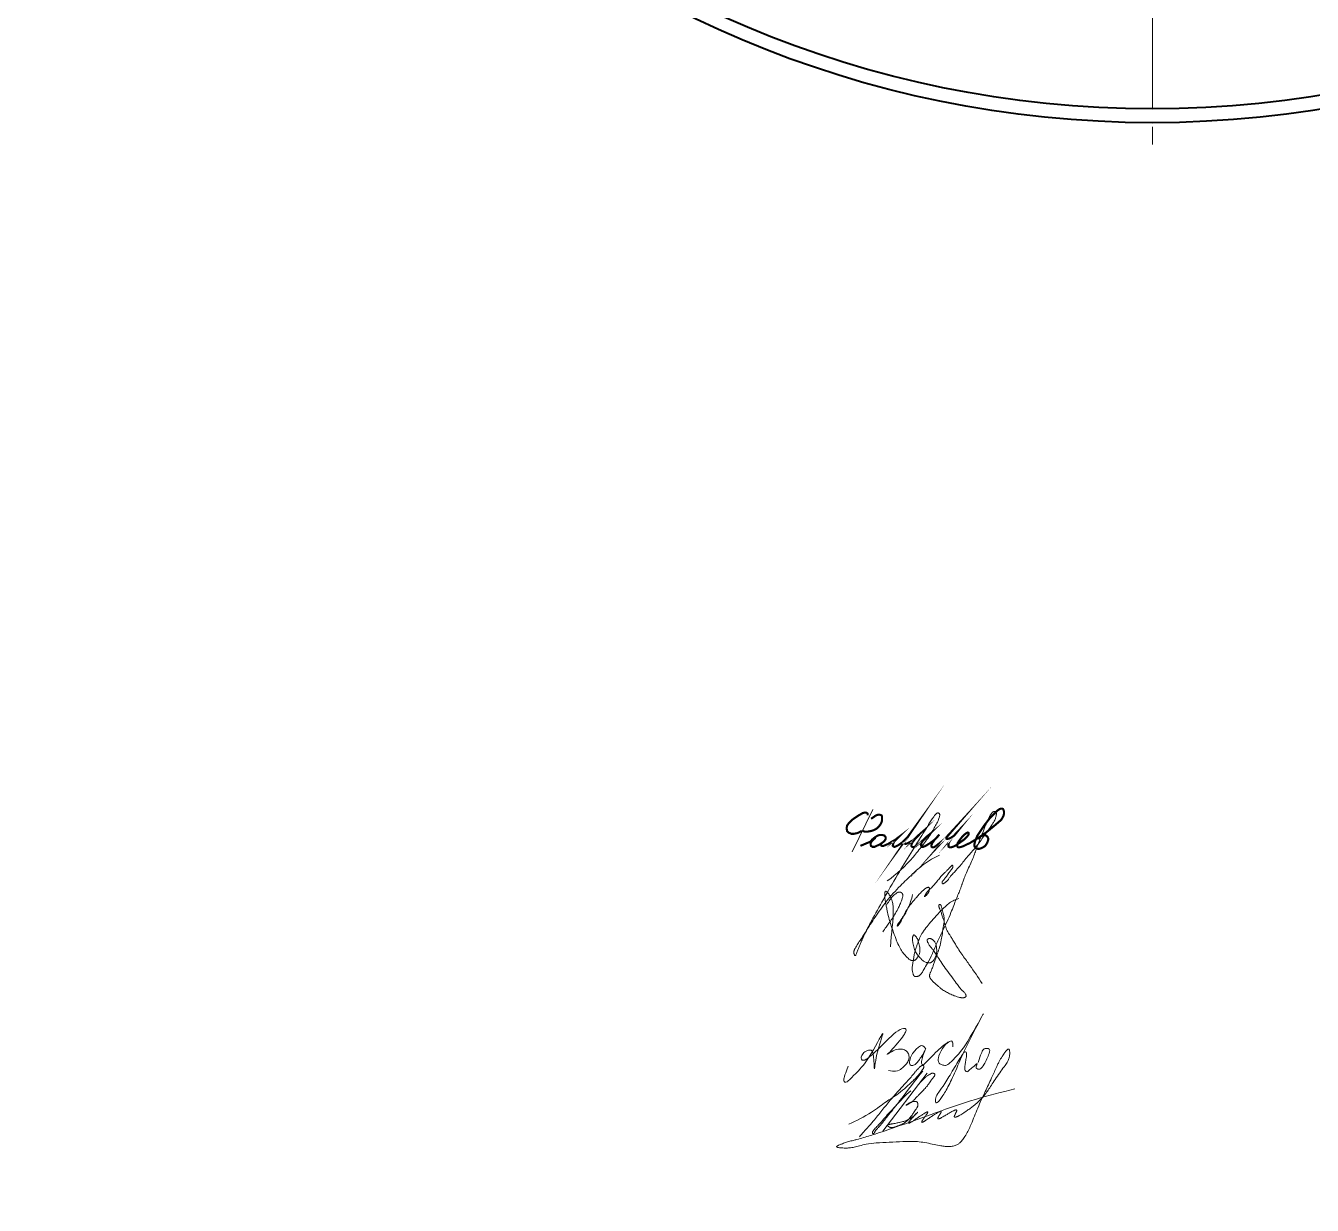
# Model space of a CAD drawing. Header units: millimetres. Extents: x 0 to 420, y 0 to 297.
# Drawn here: x 200.3 to 310.2, y 0 to 100.7 of the extents above; entities that cross this region are included whole.
import ezdxf

# ---------------------------------------------------------------- set-up
doc = ezdxf.new("R2010")
doc.units = ezdxf.units.MM
for name, pattern in [('K5LT32789', [0]), ('K5LT32790', [0]), ('K5LT32791', [0]), ('K5LT_AXLED', [23.339046, 18.839046, -1.5, 1.5, -1.5]), ('K5LT_BASIC', [0])]:
    doc.linetypes.add(name, pattern=pattern)
doc.layers.add('Системный слой', color=7, linetype='Continuous')

# ---------------------------------------------------------------- blocks, each defined once
blk = doc.blocks.new('U6')
at = {"layer": 'Системный слой', "color": 30, "linetype": 'K5LT_AXLED', "lineweight": 18, "true_color": 0xff8000}
blk.add_line((296.5, 182.44), (296.5, 90.44), dxfattribs=at)
blk = doc.blocks.new('U17')
at = {"layer": 'Системный слой', "color": 5, "linetype": 'K5LT32789', "lineweight": 18, "true_color": 0x0000ff}
for points in [[(277.15, 13.37), (276.96, 13.66), (276.67, 13.66), (276.39, 13.38), (276.08, 13.07), (275.82, 12.64), (275.72, 12.07), (275.89, 11.89), (276.2, 11.97), (276.38, 12.16), (276.6, 12.42), (276.91, 12.88), (277.24, 13.54), (276.91, 12.88), (276.79, 12.35), (276.79, 12.04), (276.87, 11.96), (277.01, 12.01), (277.65, 12.73), (278.35, 13.37), (278.7, 13.69), (279.08, 13.94), (279.26, 14.04), (279.4, 14.04), (279.47, 13.85), (279.47, 13.63), (279.47, 13.41), (279.47, 13.85), (279.4, 14.04), (279.26, 14.05), (278.7, 13.69), (278.19, 12.67), (278.19, 12.22), (278.4, 12.02), (278.69, 11.94), (278.99, 11.94), (279.23, 12.18), (279.53, 12.48), (280.51, 13.46), (282.85, 17.81), (280.51, 13.46), (279.67, 11.37), (279.03, 10.03), (278.46, 9.12), (278.08, 8.67), (277.96, 8.77), (277.96, 9.16), (278.23, 9.64), (278.73, 10.3), (279.51, 11.6), (280.31, 12.95), (280.48, 13.13), (280.61, 13.11), (280.65, 12.9), (280.58, 12.44), (280.53, 12.07), (280.45, 11.71), (280.53, 11.44), (280.68, 11.36), (280.89, 11.57), (281.28, 11.88), (281.63, 12.23), (281.4, 11.76), (281.51, 11.66), (281.67, 11.59), (281.84, 11.66), (282.07, 11.88), (282.66, 13.11), (282.59, 13.36), (282.36, 13.42), (282.07, 13.35), (281.88, 12.99), (281.75, 12.56), (281.63, 12.2)], [(270.51, 11.88), (270.34, 11.4), (270.17, 10.92), (270.11, 10.62), (270.24, 10.5), (270.41, 10.5), (270.58, 10.66), (271.06, 11.14), (272.23, 12.32), (273.92, 15.63), (272.91, 13.15), (272.73, 10.94), (272.73, 12.98), (272.52, 13.31), (272.03, 13.2), (271.7, 12.87), (271.58, 12.57), (271.7, 12.36), (272, 12.36), (272.73, 12.98), (273.72, 13.97), (274.41, 14.66), (275.18, 15.17), (275.52, 15.07), (275.43, 14.79), (275.24, 14.43), (274.59, 13.66), (274.04, 13.02), (273.67, 12.77), (274.4, 13.26), (274.98, 13.37), (275.36, 13.28), (275.61, 13.09), (275.73, 12.78), (275.73, 12.41), (275.5, 12.07), (275.27, 11.84), (274.91, 11.49), (274.52, 11.4), (273.97, 11.5)]]:
    blk.add_open_spline(points, degree=3, dxfattribs=at)
blk = doc.blocks.new('U18')
at = {"layer": 'Системный слой', "color": 5, "linetype": 'K5LT32790', "lineweight": 18, "true_color": 0x0000ff}
blk.add_open_spline([(274.15, 22.07), (274.18, 23.19), (274.46, 24.46), (274.33, 25.8), (274.26, 26.06), (274.19, 26.23), (274.11, 26.38), (274.03, 26.52), (273.95, 26.63), (273.88, 26.71), (273.83, 26.76), (273.8, 26.78), (273.78, 26.8), (273.77, 26.81), (273.75, 26.81), (273.74, 26.82), (273.74, 26.82), (273.73, 26.82), (273.72, 26.82), (273.72, 26.82), (273.71, 26.82), (273.71, 26.81), (273.7, 26.81), (273.7, 26.8), (273.69, 26.8), (273.68, 26.79), (273.68, 26.78), (273.67, 26.77), (273.67, 26.75), (273.66, 26.73), (273.66, 26.7), (273.65, 26.66), (273.65, 26.6), (273.64, 26.51), (273.65, 26.41), (273.65, 26.29), (273.66, 26.16), (273.68, 26.01), (273.72, 25.83), (273.77, 25.58), (273.84, 25.21), (273.95, 24.69), (274.13, 24.03), (274.39, 23.31), (274.64, 22.64), (274.87, 22.09), (275.11, 21.68), (275.34, 21.39), (275.54, 21.18), (275.69, 21.04), (275.79, 20.96), (275.86, 20.93), (275.91, 20.91), (275.96, 20.9), (276.01, 20.89), (276.06, 20.89), (276.1, 20.89), (276.15, 20.9), (276.19, 20.92), (276.23, 20.93), (276.27, 20.95), (276.3, 20.98), (276.33, 21), (276.36, 21.04), (276.4, 21.1), (276.46, 21.18), (276.52, 21.29), (276.58, 21.41), (276.62, 21.53), (276.64, 21.65), (276.65, 21.76), (276.65, 21.89), (276.63, 22.05), (276.59, 22.24), (276.54, 22.45), (276.47, 22.65), (276.41, 22.79), (276.36, 22.88), (276.31, 22.94), (276.28, 22.99), (276.24, 23.02), (276.21, 23.05), (276.19, 23.06), (276.18, 23.07), (276.16, 23.08), (276.15, 23.08), (276.15, 23.08), (276.14, 23.08), (276.13, 23.08), (276.13, 23.08), (276.12, 23.08), (276.11, 23.07), (276.11, 23.07), (276.1, 23.06), (276.09, 23.06), (276.09, 23.05), (276.08, 23.03), (276.07, 23.02), (276.06, 22.99), (276.04, 22.96), (276.03, 22.92), (276.02, 22.86), (276.01, 22.81), (276.01, 22.74), (276.01, 22.66), (276.03, 22.55), (276.06, 22.39), (276.09, 22.19), (276.15, 21.96), (276.23, 21.75), (276.33, 21.56), (276.44, 21.38), (276.59, 21.2), (276.74, 21.04), (276.89, 20.91), (277.01, 20.82), (277.12, 20.76), (277.21, 20.73), (277.3, 20.71), (277.37, 20.7), (277.44, 20.69), (277.49, 20.7), (277.54, 20.71), (277.58, 20.72), (277.62, 20.74), (277.65, 20.76), (277.69, 20.79), (277.73, 20.83), (277.78, 20.88), (277.84, 20.96), (277.9, 21.05), (277.96, 21.17), (278.01, 21.3), (278.05, 21.43), (278.08, 21.58), (278.09, 21.73), (278.08, 21.9), (278.06, 22.07), (278.03, 22.22), (277.99, 22.35), (277.94, 22.45), (277.89, 22.53), (277.84, 22.59), (277.79, 22.63), (277.74, 22.67), (277.69, 22.71), (277.64, 22.74), (277.58, 22.76), (277.53, 22.77), (277.49, 22.78), (277.46, 22.78), (277.43, 22.77), (277.4, 22.77), (277.38, 22.76), (277.35, 22.75), (277.33, 22.74), (277.31, 22.72), (277.3, 22.71), (277.29, 22.7), (277.28, 22.69), (277.28, 22.68), (277.27, 22.67), (277.27, 22.65), (277.27, 22.64), (277.27, 22.62), (277.27, 22.61), (277.27, 22.58), (277.28, 22.56), (277.29, 22.52), (277.31, 22.47), (277.35, 22.41), (277.39, 22.32), (277.45, 22.21), (277.52, 22.1), (277.64, 21.96), (277.8, 21.77), (278.01, 21.47), (278.28, 21.04), (278.61, 20.51), (279.03, 19.94), (279.46, 19.38), (279.81, 18.9), (280.06, 18.54), (280.26, 18.34), (280.39, 18.23), (280.47, 18.14), (280.52, 18.07), (280.55, 18.02), (280.57, 17.97), (280.58, 17.93), (280.59, 17.9), (280.59, 17.88), (280.59, 17.86), (280.58, 17.84), (280.58, 17.83), (280.57, 17.82), (280.57, 17.81), (280.56, 17.8), (280.55, 17.79), (280.53, 17.78), (280.52, 17.77), (280.49, 17.75), (280.47, 17.74), (280.43, 17.73), (280.39, 17.72), (280.35, 17.71), (280.29, 17.71), (280.22, 17.72), (280.13, 17.73), (280, 17.76), (279.81, 17.81), (279.53, 17.91), (279.19, 18.06), (278.83, 18.24), (278.55, 18.42), (278.32, 18.6), (278.12, 18.79), (277.9, 18.98), (277.71, 19.15), (277.59, 19.29), (277.53, 19.38), (277.51, 19.43), (277.49, 19.48), (277.48, 19.53), (277.48, 19.58), (277.48, 19.63), (277.48, 19.67), (277.49, 19.72), (277.51, 19.78), (277.54, 19.85), (277.58, 19.95), (277.65, 20.1), (277.73, 20.3), (277.82, 20.57), (277.92, 20.87), (278.04, 21.18), (278.18, 21.57), (278.34, 22.06), (278.47, 22.63), (278.56, 23.16), (278.61, 23.58), (278.67, 23.91), (278.72, 24.19), (278.73, 24.4), (278.71, 24.58), (278.68, 24.74), (278.63, 24.93), (278.58, 25.13), (278.54, 25.31), (278.51, 25.44), (278.48, 25.53), (278.46, 25.59), (278.44, 25.63), (278.43, 25.65), (278.42, 25.66), (278.41, 25.67), (278.4, 25.68), (278.39, 25.68), (278.38, 25.69), (278.38, 25.69), (278.37, 25.69), (278.36, 25.69), (278.35, 25.69), (278.34, 25.68), (278.33, 25.68), (278.32, 25.68), (278.31, 25.67), (278.3, 25.66), (278.3, 25.66), (278.29, 25.65), (278.28, 25.64), (278.27, 25.63), (278.27, 25.61), (278.26, 25.6), (278.26, 25.58), (278.26, 25.56), (278.26, 25.54), (278.27, 25.51), (278.27, 25.47), (278.29, 25.42), (278.31, 25.37), (278.34, 25.29), (278.39, 25.2), (278.44, 25.09), (278.48, 24.95), (278.53, 24.79), (278.6, 24.58), (278.69, 24.33), (278.77, 24.04), (278.84, 23.78), (278.93, 23.54), (279.04, 23.34), (279.16, 23.14), (279.31, 22.91), (279.48, 22.62), (279.7, 22.24), (279.98, 21.8), (280.3, 21.34), (280.61, 20.9), (281.17, 20.12), (281.62, 19.47), (281.96, 18.95)], degree=3, knots=[0, 0, 0, 0, 23.088924, 25.905784, 27.368497, 28.578535, 29.721875, 30.813961, 31.805183, 32.534012, 32.992903, 33.225793, 33.377047, 33.48833, 33.574551, 33.643805, 33.701224, 33.750367, 33.79387, 33.833355, 33.872141, 33.912355, 33.95659, 34.00557, 34.061357, 34.126468, 34.204109, 34.298549, 34.415744, 34.564555, 34.759459, 35.028229, 35.412864, 35.997175, 36.728139, 37.568941, 38.433825, 39.401332, 40.578431, 42.235398, 44.569602, 48.269133, 53.187712, 58.58434, 63.764044, 67.778676, 70.998143, 73.369834, 75.349816, 76.796874, 77.581324, 78.028914, 78.378087, 78.696803, 79.013489, 79.343373, 79.678587, 80.006824, 80.317932, 80.606471, 80.866035, 81.11641, 81.383983, 81.718354, 82.16781, 82.839361, 83.733235, 84.705422, 85.582724, 86.324391, 87.057116, 87.890757, 88.945341, 90.321141, 91.965571, 93.426367, 94.484215, 95.101021, 95.580997, 96.013141, 96.361093, 96.626002, 96.782739, 96.889142, 96.971138, 97.03813, 97.095272, 97.145901, 97.188561, 97.228747, 97.268915, 97.315311, 97.366861, 97.425655, 97.494454, 97.577142, 97.679623, 97.811915, 97.985663, 98.226797, 98.532587, 98.897786, 99.296036, 99.737821, 100.261724, 100.964229, 101.99978, 103.525411, 105.150667, 106.72453, 108.093532, 109.590313, 111.195302, 112.777483, 114.126394, 115.159714, 115.93325, 116.599105, 117.196687, 117.716186, 118.147278, 118.512091, 118.830828, 119.112084, 119.376147, 119.650254, 119.966184, 120.348472, 120.832611, 121.462575, 122.257884, 123.166317, 124.121896, 125.077441, 126.058759, 127.110722, 128.27138, 129.455541, 130.54928, 131.472222, 132.224076, 132.842804, 133.343527, 133.786162, 134.209733, 134.641953, 135.076751, 135.490934, 135.840567, 136.1162, 136.329021, 136.516582, 136.697073, 136.87991, 137.063295, 137.235465, 137.38613, 137.514261, 137.623548, 137.718445, 137.797689, 137.875651, 137.957944, 138.055516, 138.163779, 138.288043, 138.436309, 138.622516, 138.862075, 139.203128, 139.704326, 140.381097, 141.218915, 142.127317, 143.259517, 144.821141, 147.317764, 150.75711, 155.19517, 160.069171, 165.224464, 169.471142, 172.421411, 174.092925, 175.138298, 175.966748, 176.479558, 176.900272, 177.244752, 177.52135, 177.72293, 177.873709, 177.996322, 178.101436, 178.195314, 178.281517, 178.366118, 178.454913, 178.554755, 178.670049, 178.807074, 178.975201, 179.187234, 179.439473, 179.719727, 180.029511, 180.383269, 180.823448, 181.407111, 182.246837, 183.563618, 185.512414, 188.365901, 191.16936, 193.636194, 195.215931, 197.147086, 199.269225, 201.224518, 202.392176, 202.935446, 203.335749, 203.665039, 203.98044, 204.30527, 204.630666, 204.95421, 205.28424, 205.683122, 206.145312, 206.866804, 207.837862, 209.464316, 211.387339, 213.648133, 215.828171, 218.361631, 222.046321, 226.400789, 230.237614, 232.987127, 235.143069, 237.145235, 238.600123, 239.59432, 240.714469, 242.086859, 243.579513, 244.83703, 245.773068, 246.379449, 246.80954, 247.077534, 247.227517, 247.33398, 247.41847, 247.489521, 247.552012, 247.609222, 247.663606, 247.717168, 247.768592, 247.820784, 247.876677, 247.942191, 248.018083, 248.10247, 248.189421, 248.269471, 248.347072, 248.425637, 248.512886, 248.605679, 248.706816, 248.820413, 248.952282, 249.111489, 249.313956, 249.574155, 249.89782, 250.303709, 250.841791, 251.528272, 252.381244, 253.359593, 254.475963, 255.872687, 257.851092, 259.938273, 261.963603, 263.469883, 265.046448, 266.586695, 268.366913, 270.599666, 273.407082, 277.373027, 281.234201, 284.882343, 288.313023, 301, 301, 301, 301], dxfattribs=at)
blk = doc.blocks.new('U19')
at = {"layer": 'Системный слой', "color": 5, "linetype": 'K5LT32790', "lineweight": 18, "true_color": 0x0000ff}
for points, knots in [([(273.85, 27.69), (274.68, 28.27), (275.72, 29.26), (276.85, 30.7), (277.54, 31.61), (277.95, 32.39), (278.22, 32.85), (278.3, 33.1), (278.33, 33.22), (278.34, 33.3), (278.34, 33.35), (278.34, 33.38), (278.33, 33.4), (278.33, 33.42), (278.32, 33.43), (278.31, 33.44), (278.3, 33.45), (278.29, 33.46), (278.27, 33.47), (278.26, 33.48), (278.24, 33.49), (278.22, 33.5), (278.2, 33.5), (278.18, 33.5), (278.16, 33.5), (278.15, 33.5), (278.13, 33.49), (278.12, 33.49), (278.1, 33.48), (278.08, 33.47), (278.06, 33.45), (278.04, 33.43), (278, 33.39), (277.94, 33.31), (277.84, 33.19), (277.67, 32.96), (277.44, 32.59), (277.12, 32.05), (276.62, 31.28), (275.85, 30.07), (274.84, 28.39), (273.71, 26.46), (272.78, 24.77), (272.16, 23.61), (271.82, 22.94), (271.64, 22.52), (271.51, 22.21), (271.4, 21.94), (271.31, 21.7), (271.24, 21.52), (271.2, 21.42), (271.18, 21.37), (271.17, 21.35), (271.16, 21.34), (271.15, 21.33), (271.15, 21.32), (271.14, 21.32), (271.14, 21.32), (271.13, 21.32), (271.13, 21.31), (271.12, 21.31), (271.12, 21.31), (271.12, 21.32), (271.11, 21.32), (271.11, 21.32), (271.1, 21.32), (271.1, 21.33), (271.1, 21.33), (271.09, 21.34), (271.08, 21.34), (271.07, 21.36), (271.06, 21.38), (271.05, 21.4), (271.04, 21.44), (271.02, 21.48), (271.01, 21.52), (271.01, 21.57), (271.01, 21.62), (271.01, 21.68), (271.02, 21.73), (271.04, 21.79), (271.07, 21.86), (271.12, 21.94), (271.19, 22.06), (271.33, 22.29), (271.61, 22.72), (272.11, 23.52), (272.85, 24.65), (273.79, 26.02), (274.9, 27.22), (275.97, 28.25), (276.84, 29.03), (277.61, 29.56), (278.09, 29.78), (278.31, 29.89)], [0, 0, 0, 0, 8.550609, 12.054989, 15.548009, 18.191121, 19.498995, 20.058209, 20.381615, 20.589671, 20.716665, 20.79368, 20.851701, 20.900722, 20.944653, 20.985245, 21.025642, 21.06834, 21.115939, 21.168338, 21.224707, 21.283052, 21.340576, 21.394663, 21.443781, 21.488289, 21.53119, 21.575808, 21.625508, 21.683081, 21.754287, 21.848548, 21.98875, 22.223415, 22.641351, 23.38396, 24.591455, 26.333193, 28.725175, 32.394143, 38.444137, 45.386804, 51.336644, 54.759282, 56.550214, 57.736198, 58.581068, 59.410817, 60.190375, 60.748602, 61.044545, 61.139793, 61.19713, 61.237089, 61.267135, 61.290713, 61.309862, 61.325937, 61.339917, 61.352551, 61.36445, 61.376142, 61.388111, 61.400062, 61.412022, 61.424542, 61.439066, 61.45699, 61.479741, 61.509795, 61.550475, 61.607942, 61.688058, 61.795635, 61.922219, 62.059168, 62.198495, 62.342871, 62.495112, 62.658157, 62.830855, 63.02153, 63.245709, 63.594568, 64.237865, 65.516344, 67.957442, 72.253573, 76.989753, 81.977365, 86.090995, 89.562811, 91.905588, 94, 94, 94, 94]), ([(276.01, 26.53), (275.94, 26.12), (275.75, 25.61), (275.44, 24.98), (275.24, 24.65), (275.09, 24.38), (275.01, 24.21), (274.96, 24.11), (274.92, 24.05), (274.89, 24.01), (274.86, 23.97), (274.83, 23.94), (274.8, 23.9), (274.77, 23.87), (274.74, 23.85), (274.73, 23.84), (274.72, 23.83), (274.72, 23.83), (274.71, 23.83), (274.71, 23.83), (274.71, 23.83), (274.71, 23.82), (274.7, 23.82), (274.7, 23.82), (274.7, 23.83), (274.7, 23.83), (274.7, 23.83), (274.7, 23.83), (274.7, 23.84), (274.7, 23.84), (274.7, 23.84), (274.7, 23.85), (274.71, 23.86), (274.71, 23.87), (274.72, 23.89), (274.73, 23.91), (274.74, 23.94), (274.76, 23.97), (274.77, 24.01), (274.8, 24.06), (274.83, 24.1), (274.87, 24.16), (274.93, 24.23), (275.01, 24.35), (275.12, 24.51), (275.24, 24.72), (275.36, 24.94), (275.49, 25.16), (275.63, 25.4), (275.81, 25.65), (276, 25.88), (276.17, 26.08), (276.35, 26.29), (276.56, 26.53), (276.8, 26.77), (276.99, 26.95), (277.11, 27.05), (277.17, 27.08), (277.22, 27.11), (277.26, 27.13), (277.31, 27.14), (277.34, 27.15), (277.37, 27.15), (277.38, 27.15), (277.4, 27.15), (277.41, 27.14), (277.42, 27.14), (277.43, 27.14), (277.43, 27.13), (277.44, 27.13), (277.44, 27.12), (277.45, 27.11), (277.45, 27.11), (277.45, 27.1), (277.46, 27.08), (277.46, 27.07), (277.46, 27.05), (277.46, 27.02), (277.45, 26.98), (277.45, 26.93), (277.44, 26.88), (277.43, 26.82), (277.41, 26.77), (277.39, 26.72), (277.36, 26.68), (277.33, 26.63), (277.29, 26.58), (277.25, 26.53), (277.22, 26.49), (277.19, 26.46), (277.16, 26.44), (277.13, 26.41), (277.11, 26.39), (277.09, 26.38), (277.07, 26.37), (277.06, 26.36), (277.06, 26.36), (277.05, 26.35), (277.05, 26.35), (277.05, 26.35), (277.04, 26.35), (277.04, 26.35), (277.04, 26.35), (277.04, 26.35), (277.04, 26.35), (277.04, 26.36), (277.04, 26.36), (277.04, 26.36), (277.04, 26.36), (277.04, 26.37), (277.04, 26.37), (277.04, 26.37), (277.04, 26.38), (277.04, 26.39), (277.05, 26.4), (277.05, 26.41), (277.06, 26.43), (277.08, 26.45), (277.09, 26.47), (277.1, 26.5), (277.12, 26.52), (277.14, 26.55), (277.16, 26.59), (277.19, 26.65), (277.24, 26.72), (277.29, 26.79), (277.37, 26.87), (277.48, 26.96), (277.61, 27.07), (277.73, 27.2), (277.84, 27.34), (277.95, 27.47), (278.07, 27.61), (278.19, 27.75), (278.31, 27.91), (278.44, 28.07), (278.59, 28.24), (278.77, 28.4), (278.94, 28.56), (279.06, 28.69), (279.15, 28.78), (279.2, 28.85), (279.25, 28.9), (279.3, 28.95), (279.33, 28.98), (279.35, 29), (279.37, 29.02), (279.38, 29.02), (279.39, 29.03), (279.4, 29.03), (279.41, 29.03), (279.41, 29.03), (279.42, 29.03), (279.42, 29.03), (279.43, 29.03), (279.43, 29.03), (279.43, 29.02), (279.44, 29.02), (279.44, 29.02), (279.44, 29.01), (279.44, 29), (279.45, 29), (279.45, 28.99), (279.45, 28.97), (279.46, 28.96), (279.46, 28.93), (279.46, 28.91), (279.46, 28.89), (279.45, 28.86), (279.45, 28.84), (279.44, 28.81), (279.42, 28.78), (279.4, 28.75), (279.36, 28.69), (279.29, 28.61), (279.21, 28.5), (279.11, 28.38), (279.01, 28.23), (278.92, 28.08), (278.82, 27.97), (278.75, 27.87), (278.69, 27.79), (278.64, 27.73), (278.6, 27.69), (278.57, 27.66), (278.55, 27.63), (278.55, 27.61), (278.54, 27.59), (278.54, 27.58), (278.54, 27.56), (278.54, 27.55), (278.54, 27.53), (278.54, 27.52), (278.55, 27.5), (278.55, 27.49), (278.56, 27.48), (278.56, 27.48), (278.57, 27.47), (278.57, 27.47), (278.58, 27.46), (278.58, 27.46), (278.59, 27.46), (278.6, 27.46), (278.61, 27.46), (278.62, 27.46), (278.63, 27.46), (278.65, 27.46), (278.66, 27.47), (278.69, 27.48), (278.72, 27.5), (278.76, 27.52), (278.8, 27.55), (278.85, 27.59), (278.9, 27.63), (278.96, 27.69), (279.04, 27.78), (279.14, 27.92), (279.29, 28.12), (279.51, 28.36), (279.78, 28.65), (280.09, 29), (280.41, 29.4), (280.73, 29.79), (281.06, 30.17), (281.39, 30.54), (281.72, 30.95), (282.02, 31.4), (282.33, 31.83), (282.63, 32.23), (282.86, 32.58), (283.02, 32.83), (283.1, 33.01), (283.13, 33.13), (283.15, 33.22), (283.16, 33.3), (283.17, 33.35), (283.18, 33.39), (283.18, 33.43), (283.18, 33.47), (283.17, 33.49), (283.16, 33.52), (283.15, 33.54), (283.14, 33.56), (283.12, 33.58), (283.11, 33.59), (283.09, 33.61), (283.08, 33.62), (283.07, 33.62), (283.05, 33.63), (283.04, 33.63), (283.03, 33.63), (283.01, 33.63), (282.99, 33.63), (282.97, 33.62), (282.95, 33.62), (282.93, 33.6), (282.89, 33.59), (282.86, 33.57), (282.83, 33.54), (282.79, 33.5), (282.76, 33.46), (282.72, 33.41), (282.68, 33.34), (282.63, 33.25), (282.55, 33.11), (282.44, 32.9), (282.32, 32.62), (282.2, 32.3), (282.08, 31.98), (281.93, 31.63), (281.77, 31.26), (281.62, 30.85), (281.46, 30.41), (281.3, 29.95), (281.11, 29.46), (280.87, 28.93), (280.63, 28.42), (280.45, 27.97), (280.34, 27.66), (280.27, 27.48), (280.23, 27.37), (280.18, 27.22), (280.09, 26.97), (279.94, 26.59), (279.74, 26.12), (279.53, 25.58), (279.28, 24.93), (278.96, 24.2), (278.54, 23.37), (278.12, 22.45), (277.73, 21.53), (277.37, 20.74), (277.02, 20.22), (276.85, 19.89), (276.75, 19.74), (276.68, 19.67), (276.63, 19.63), (276.58, 19.6), (276.53, 19.57), (276.47, 19.55), (276.42, 19.54), (276.36, 19.53), (276.31, 19.53), (276.26, 19.53), (276.23, 19.53), (276.21, 19.54), (276.19, 19.55), (276.17, 19.56), (276.16, 19.57), (276.15, 19.58), (276.13, 19.59), (276.12, 19.61), (276.11, 19.64), (276.1, 19.67), (276.08, 19.71), (276.07, 19.78), (276.04, 19.88), (276.01, 20), (275.99, 20.12), (275.98, 20.25), (275.99, 20.38), (276.02, 20.54), (276.06, 20.73), (276.1, 21), (276.15, 21.34), (276.24, 21.72), (276.36, 22.08), (276.46, 22.37), (276.54, 22.6), (276.62, 22.81), (276.72, 23.04), (276.88, 23.29), (277.12, 23.62), (277.46, 24.06), (277.93, 24.59), (278.41, 25.13), (278.86, 25.57), (279.21, 25.85), (279.47, 26), (279.7, 26.1), (279.87, 26.15), (279.97, 26.19)], [0, 0, 0, 0, 9.050129, 12.27524, 15.459, 17.73484, 19.057413, 19.710841, 20.186256, 20.578255, 20.920156, 21.263228, 21.624829, 21.943402, 22.174143, 22.29629, 22.36276, 22.406894, 22.439057, 22.464194, 22.484922, 22.502166, 22.516262, 22.528133, 22.539447, 22.552242, 22.56817, 22.588053, 22.611987, 22.639741, 22.672744, 22.715192, 22.776687, 22.87041, 23.023044, 23.2152, 23.446308, 23.698853, 24.014406, 24.364067, 24.793807, 25.28352, 25.941626, 26.877925, 28.429965, 30.348657, 32.240773, 33.898399, 35.948367, 38.485583, 40.825304, 42.59187, 44.267244, 46.970047, 49.74801, 51.863744, 52.701471, 53.104911, 53.483029, 53.862972, 54.210178, 54.473163, 54.650607, 54.780151, 54.882015, 54.96597, 55.037892, 55.101774, 55.160577, 55.215489, 55.269733, 55.3265, 55.390437, 55.464507, 55.552848, 55.661752, 55.802045, 55.996896, 56.278982, 56.657771, 57.087852, 57.530059, 57.926999, 58.28654, 58.645161, 59.086887, 59.580412, 60.070145, 60.456808, 60.770321, 61.020502, 61.287434, 61.539711, 61.751465, 61.877288, 61.951174, 62.001019, 62.037083, 62.064047, 62.085222, 62.102691, 62.117816, 62.131035, 62.143011, 62.154708, 62.167188, 62.181333, 62.197688, 62.21651, 62.238222, 62.264236, 62.296726, 62.338711, 62.394112, 62.469848, 62.581386, 62.750144, 62.953234, 63.151975, 63.325302, 63.501424, 63.750698, 64.126703, 64.655732, 65.239268, 65.888652, 66.649933, 67.724768, 68.970934, 70.450533, 71.673771, 72.965674, 74.199734, 75.716608, 77.191491, 78.669398, 80.263602, 82.259995, 84.0227, 85.431088, 86.180031, 86.82002, 87.357354, 87.830339, 88.196682, 88.427814, 88.563885, 88.657509, 88.728451, 88.784957, 88.831759, 88.871976, 88.907862, 88.941164, 88.973333, 89.002363, 89.031139, 89.061129, 89.097204, 89.139544, 89.190239, 89.252182, 89.329582, 89.428874, 89.559889, 89.727893, 89.910432, 90.08993, 90.259821, 90.437176, 90.634512, 90.867411, 91.167757, 91.627014, 92.382088, 93.419966, 94.672454, 96.030915, 97.344377, 98.512333, 99.382533, 100.080146, 100.642761, 101.098523, 101.416568, 101.614452, 101.761411, 101.888131, 102.002041, 102.112642, 102.228685, 102.353162, 102.475542, 102.582798, 102.67162, 102.744553, 102.805473, 102.857643, 102.905538, 102.953137, 103.003348, 103.057077, 103.11538, 103.180499, 103.255316, 103.343787, 103.451799, 103.589159, 103.775473, 104.036879, 104.381072, 104.782032, 105.231565, 105.731185, 106.331113, 107.131661, 108.329516, 110.150194, 112.636877, 115.501671, 119.160964, 122.898631, 126.952961, 130.409086, 134.037174, 137.994275, 142.035946, 146.041027, 149.822245, 153.085433, 155.385996, 156.523495, 157.344961, 158.084473, 158.656408, 159.032405, 159.319553, 159.62593, 159.882585, 160.081757, 160.265654, 160.447561, 160.63144, 160.806021, 160.962993, 161.100471, 161.220792, 161.327559, 161.424857, 161.521276, 161.623153, 161.736504, 161.863212, 162.008568, 162.179889, 162.387514, 162.643846, 162.945007, 163.264358, 163.6135, 164.014772, 164.533206, 165.020618, 165.794064, 166.857794, 168.64401, 171.006738, 173.517367, 176.204619, 178.789913, 181.800729, 185.264053, 188.598832, 192.086757, 196.039981, 200.351441, 204.98312, 208.606796, 211.174086, 212.324149, 212.840152, 213.814159, 215.76165, 218.911517, 222.760316, 227.121283, 231.883071, 238.054257, 244.879079, 252.670992, 260.372327, 267.206768, 271.910472, 274.294825, 275.442431, 276.007431, 276.456493, 276.872537, 277.298483, 277.734538, 278.182349, 278.627236, 279.027811, 279.347916, 279.582846, 279.760539, 279.906542, 280.032941, 280.152577, 280.276179, 280.413989, 280.572354, 280.762102, 281.004984, 281.334701, 281.830666, 282.557033, 283.530703, 284.521091, 285.429966, 286.323075, 287.47734, 288.942216, 290.783007, 293.428229, 296.57457, 299.586331, 301.717918, 303.359613, 305.016414, 306.799751, 308.827327, 311.560281, 315.955926, 321.284596, 327.290578, 331.929165, 335.294372, 337.07654, 338.608554, 341, 341, 341, 341]), ([(273.83, 25.69), (274, 25.95), (274.2, 26.28), (274.51, 26.56), (274.63, 26.64), (274.72, 26.69), (274.79, 26.73), (274.85, 26.74), (274.89, 26.75), (274.92, 26.75), (274.95, 26.75), (274.98, 26.74), (275.01, 26.73), (275.03, 26.72), (275.06, 26.7), (275.08, 26.69), (275.11, 26.66), (275.13, 26.64), (275.14, 26.62), (275.16, 26.59), (275.17, 26.57), (275.18, 26.54), (275.18, 26.51), (275.19, 26.47), (275.18, 26.42), (275.18, 26.35), (275.16, 26.26), (275.13, 26.14), (275.07, 25.98), (274.97, 25.73), (274.8, 25.37), (274.57, 24.93), (274.29, 24.48), (274.01, 24.1), (273.75, 23.73), (273.57, 23.48), (273.47, 23.34)], [0, 0, 0, 0, 6.031327, 7.224988, 8.103691, 8.779791, 9.271523, 9.620615, 9.879085, 10.092232, 10.278511, 10.453749, 10.630111, 10.818394, 11.017829, 11.223201, 11.427374, 11.623322, 11.806227, 11.978077, 12.150954, 12.337468, 12.550087, 12.799771, 13.111892, 13.519386, 14.078895, 14.842107, 15.895849, 17.445078, 19.990893, 23.601088, 27.190299, 30.147219, 32.759048, 36, 36, 36, 36])]:
    blk.add_open_spline(points, degree=3, knots=knots, dxfattribs=at)
blk = doc.blocks.new('U20')
at = {"layer": 'Системный слой', "color": 5, "linetype": 'K5LT32790', "lineweight": 18, "true_color": 0x0000ff}
blk.add_line((277.27, 11.28), (273.49, 6.32), dxfattribs=at)
for points, knots in [([(276.55, 10.34), (276.73, 10.55), (276.97, 10.83), (277.32, 11.07), (277.48, 11.17), (277.6, 11.24), (277.67, 11.27), (277.71, 11.28), (277.74, 11.28), (277.77, 11.28), (277.79, 11.28), (277.81, 11.27), (277.83, 11.26), (277.85, 11.25), (277.87, 11.24), (277.89, 11.23), (277.9, 11.22), (277.91, 11.21), (277.92, 11.2), (277.92, 11.19), (277.92, 11.18), (277.93, 11.16), (277.93, 11.15), (277.93, 11.14), (277.93, 11.12), (277.92, 11.1), (277.91, 11.08), (277.9, 11.06), (277.88, 11.02), (277.85, 10.98), (277.81, 10.92), (277.74, 10.84), (277.66, 10.74), (277.57, 10.61), (277.46, 10.45), (277.32, 10.25), (277.13, 10.02), (276.9, 9.78), (276.66, 9.53), (276.46, 9.33), (276.3, 9.17), (276.19, 9.04), (276.09, 8.94), (276.01, 8.87), (275.95, 8.82), (275.89, 8.78), (275.82, 8.73), (275.74, 8.69), (275.66, 8.64), (275.59, 8.6), (275.54, 8.58), (275.51, 8.56), (275.49, 8.55), (275.48, 8.55), (275.47, 8.54), (275.46, 8.54), (275.46, 8.54), (275.46, 8.54), (275.45, 8.54), (275.45, 8.54), (275.45, 8.54), (275.45, 8.54), (275.45, 8.54), (275.45, 8.54), (275.45, 8.54), (275.45, 8.54), (275.45, 8.54), (275.45, 8.54), (275.45, 8.54), (275.45, 8.54), (275.46, 8.55), (275.46, 8.55), (275.47, 8.55), (275.47, 8.56), (275.48, 8.56), (275.49, 8.57), (275.5, 8.58), (275.53, 8.6), (275.56, 8.62), (275.61, 8.65), (275.68, 8.69), (275.75, 8.74), (275.83, 8.78), (275.92, 8.82), (276.01, 8.85), (276.09, 8.86), (276.17, 8.87), (276.23, 8.87), (276.28, 8.87), (276.32, 8.86), (276.35, 8.85), (276.37, 8.84), (276.39, 8.83), (276.41, 8.82), (276.42, 8.8), (276.43, 8.79), (276.44, 8.77), (276.45, 8.74), (276.46, 8.72), (276.47, 8.68), (276.48, 8.65), (276.48, 8.61), (276.48, 8.56), (276.47, 8.52), (276.46, 8.47), (276.44, 8.41), (276.4, 8.35), (276.35, 8.26), (276.26, 8.13), (276.14, 7.94), (275.97, 7.7), (275.78, 7.44), (275.58, 7.23), (275.39, 7.08), (275.22, 6.97), (275.05, 6.89), (274.84, 6.81), (274.63, 6.74), (274.45, 6.66), (274.33, 6.63), (274.26, 6.63), (274.21, 6.63), (274.17, 6.64), (274.13, 6.65), (274.08, 6.66), (274.04, 6.68), (274, 6.7), (273.97, 6.72), (273.95, 6.73), (273.93, 6.74), (273.92, 6.76), (273.9, 6.77), (273.89, 6.78), (273.88, 6.8), (273.88, 6.81), (273.88, 6.82), (273.88, 6.83), (273.89, 6.84), (273.9, 6.85), (273.91, 6.86), (273.92, 6.86), (273.94, 6.87), (273.97, 6.89), (274, 6.9), (274.05, 6.91), (274.11, 6.92), (274.19, 6.94), (274.3, 6.96), (274.45, 6.98), (274.66, 7.02), (274.94, 7.08), (275.26, 7.16), (275.56, 7.27), (275.8, 7.39), (275.99, 7.51), (276.12, 7.61), (276.22, 7.7), (276.3, 7.77), (276.35, 7.82), (276.38, 7.86), (276.4, 7.88), (276.42, 7.9), (276.43, 7.91), (276.44, 7.92), (276.45, 7.93), (276.45, 7.94), (276.45, 7.94), (276.45, 7.95), (276.46, 7.95), (276.46, 7.95), (276.46, 7.95), (276.46, 7.95), (276.46, 7.95), (276.46, 7.95), (276.45, 7.95), (276.45, 7.95), (276.45, 7.95), (276.45, 7.95), (276.44, 7.94), (276.44, 7.94), (276.43, 7.93), (276.42, 7.92), (276.4, 7.9), (276.38, 7.88), (276.36, 7.86), (276.32, 7.82), (276.28, 7.78), (276.21, 7.7), (276.11, 7.6), (276, 7.46), (275.88, 7.33), (275.8, 7.22), (275.74, 7.15), (275.72, 7.11), (275.7, 7.08), (275.69, 7.06), (275.68, 7.05), (275.68, 7.04), (275.68, 7.03), (275.68, 7.02), (275.68, 7.01), (275.68, 7.01), (275.69, 7), (275.69, 7), (275.7, 7), (275.72, 7.01), (275.73, 7.01), (275.75, 7.02), (275.78, 7.03), (275.81, 7.05), (275.86, 7.07), (275.92, 7.11), (276, 7.16), (276.11, 7.23), (276.28, 7.35), (276.5, 7.5), (276.74, 7.66), (276.93, 7.79), (277.07, 7.88), (277.14, 7.92), (277.19, 7.94), (277.23, 7.96), (277.25, 7.97), (277.27, 7.97), (277.29, 7.98), (277.3, 7.98), (277.31, 7.97), (277.31, 7.97), (277.32, 7.96), (277.32, 7.95), (277.32, 7.94), (277.32, 7.93), (277.31, 7.92), (277.31, 7.91), (277.3, 7.89), (277.28, 7.86), (277.27, 7.83), (277.24, 7.79), (277.21, 7.74), (277.15, 7.66), (277.07, 7.55), (276.98, 7.43), (276.91, 7.32), (276.86, 7.25), (276.83, 7.2), (276.82, 7.17), (276.81, 7.15), (276.8, 7.13), (276.8, 7.12), (276.8, 7.11), (276.8, 7.11), (276.8, 7.1), (276.8, 7.09), (276.81, 7.09), (276.82, 7.08), (276.83, 7.08), (276.84, 7.09), (276.85, 7.09), (276.88, 7.1), (276.9, 7.11), (276.94, 7.13), (276.98, 7.15), (277.04, 7.18), (277.12, 7.23), (277.24, 7.31), (277.41, 7.42), (277.63, 7.57), (277.87, 7.73), (278.07, 7.86), (278.21, 7.94), (278.29, 7.98), (278.34, 8), (278.37, 8.02), (278.4, 8.03), (278.42, 8.03), (278.44, 8.03), (278.45, 8.03), (278.46, 8.02), (278.46, 8.02), (278.47, 8.01), (278.47, 8), (278.47, 7.99), (278.46, 7.97), (278.46, 7.96), (278.45, 7.94), (278.44, 7.92), (278.43, 7.89), (278.41, 7.85), (278.37, 7.79), (278.33, 7.72), (278.28, 7.63), (278.23, 7.56), (278.21, 7.51), (278.19, 7.47), (278.18, 7.45), (278.18, 7.44), (278.18, 7.43), (278.18, 7.42), (278.18, 7.41), (278.18, 7.4), (278.18, 7.39), (278.19, 7.38), (278.2, 7.38), (278.21, 7.38), (278.22, 7.38), (278.24, 7.38), (278.26, 7.38), (278.29, 7.39), (278.33, 7.4), (278.37, 7.42), (278.43, 7.45), (278.52, 7.49), (278.63, 7.56), (278.81, 7.66), (279.03, 7.8), (279.27, 7.94), (279.45, 8.03), (279.57, 8.09), (279.63, 8.12), (279.68, 8.13), (279.71, 8.14), (279.73, 8.14), (279.75, 8.14), (279.77, 8.14), (279.78, 8.13), (279.79, 8.13), (279.79, 8.12), (279.79, 8.1), (279.79, 8.09), (279.79, 8.08), (279.79, 8.07), (279.79, 8.05), (279.78, 8.03), (279.77, 8), (279.75, 7.97), (279.73, 7.92), (279.69, 7.85), (279.66, 7.77), (279.62, 7.71), (279.6, 7.66), (279.59, 7.63), (279.59, 7.61), (279.58, 7.59), (279.58, 7.58), (279.58, 7.57), (279.59, 7.55), (279.59, 7.55), (279.6, 7.54), (279.6, 7.53), (279.61, 7.53), (279.62, 7.52), (279.63, 7.52), (279.65, 7.52), (279.67, 7.52), (279.69, 7.52), (279.72, 7.53), (279.75, 7.54), (279.8, 7.56), (279.85, 7.58), (279.92, 7.61), (280.02, 7.67), (280.15, 7.74), (280.35, 7.87), (280.61, 8.04), (280.9, 8.24), (281.17, 8.45), (281.42, 8.65), (281.64, 8.85), (281.86, 9.06), (282.07, 9.29), (282.3, 9.58), (282.55, 9.94), (282.84, 10.39), (283.18, 10.89), (283.54, 11.42), (283.88, 11.89), (284.12, 12.22), (284.22, 12.44), (284.26, 12.58), (284.29, 12.71), (284.31, 12.83), (284.32, 12.95), (284.32, 13.06), (284.31, 13.15), (284.3, 13.21), (284.3, 13.25), (284.29, 13.27), (284.28, 13.29), (284.27, 13.31), (284.26, 13.32), (284.26, 13.33), (284.25, 13.33), (284.24, 13.34), (284.24, 13.34), (284.23, 13.34), (284.22, 13.34), (284.21, 13.34), (284.2, 13.34), (284.19, 13.34), (284.18, 13.33), (284.17, 13.33), (284.15, 13.32), (284.13, 13.3), (284.11, 13.28), (284.08, 13.26), (284.04, 13.22), (283.99, 13.16), (283.92, 13.07), (283.83, 12.94), (283.72, 12.78), (283.6, 12.59), (283.47, 12.38), (283.34, 12.13), (283.18, 11.8), (282.98, 11.31), (282.63, 10.56), (282.11, 9.47), (281.51, 8.16), (281.04, 6.89), (280.6, 6.04), (280.31, 5.59), (280.14, 5.4), (280.02, 5.29), (279.91, 5.22), (279.79, 5.15), (279.65, 5.1), (279.49, 5.05), (279.3, 5.02), (279.06, 5.01), (278.77, 5.03), (278.36, 5.08), (277.84, 5.19), (277.23, 5.33), (276.6, 5.43), (275.91, 5.46), (275.06, 5.43), (274.05, 5.37), (273, 5.34), (272.15, 5.25), (271.53, 5.09), (271.06, 4.96), (270.67, 4.9), (270.34, 4.88), (270.08, 4.89), (269.88, 4.9), (269.73, 4.92), (269.65, 4.94), (269.61, 4.95), (269.58, 4.96), (269.57, 4.96), (269.56, 4.97), (269.55, 4.97), (269.54, 4.98), (269.54, 4.98), (269.54, 4.99), (269.53, 4.99), (269.53, 4.99), (269.53, 5), (269.53, 5), (269.53, 5.01), (269.53, 5.01), (269.53, 5.02), (269.54, 5.02), (269.54, 5.03), (269.55, 5.03), (269.56, 5.04), (269.57, 5.05), (269.58, 5.06), (269.6, 5.07), (269.62, 5.08), (269.66, 5.1), (269.71, 5.13), (269.79, 5.16), (269.9, 5.21), (270.04, 5.26), (270.2, 5.32), (270.38, 5.38), (270.56, 5.44), (270.75, 5.49), (270.99, 5.55), (271.36, 5.64), (272.03, 5.83), (273.23, 6.2), (275.28, 6.91), (278.07, 7.93), (281.34, 9.08), (283.63, 9.67), (284.76, 9.93)], [0, 0, 0, 0, 6.158308, 7.924944, 9.397219, 10.421772, 10.878244, 11.151197, 11.36381, 11.548551, 11.718723, 11.877713, 12.036027, 12.196544, 12.358164, 12.506286, 12.632493, 12.736928, 12.819521, 12.898812, 12.980771, 13.07523, 13.173556, 13.279268, 13.396608, 13.531064, 13.690326, 13.886288, 14.140321, 14.494376, 15.023758, 15.795804, 16.773927, 17.9322, 19.328256, 21.031002, 23.191239, 26.01508, 28.508359, 30.764949, 32.158381, 33.57364, 34.542076, 35.296285, 35.858711, 36.382363, 36.930279, 37.613953, 38.340853, 38.974758, 39.36394, 39.584276, 39.729431, 39.831741, 39.905683, 39.959643, 39.999056, 40.02768, 40.048222, 40.062694, 40.072775, 40.079767, 40.084961, 40.089793, 40.09578, 40.104088, 40.115492, 40.13093, 40.149822, 40.171984, 40.197656, 40.229358, 40.269864, 40.322352, 40.391158, 40.483151, 40.610685, 40.79026, 41.065436, 41.512004, 42.088709, 42.770629, 43.467951, 44.184491, 44.869892, 45.483626, 46.046275, 46.524145, 46.915912, 47.196275, 47.40917, 47.586207, 47.738846, 47.877531, 48.013016, 48.157728, 48.31924, 48.502929, 48.715108, 48.96183, 49.243774, 49.540729, 49.8478, 50.172102, 50.537958, 50.965281, 51.494288, 52.20384, 53.298857, 54.917421, 57.240739, 59.738769, 62.02238, 63.698303, 65.037791, 66.331625, 68.02956, 69.84719, 71.368716, 72.206354, 72.649589, 72.981788, 73.276043, 73.570472, 73.929446, 74.299002, 74.63126, 74.848184, 75.010867, 75.161965, 75.335461, 75.49506, 75.620009, 75.719661, 75.802316, 75.875542, 75.946386, 76.021533, 76.107513, 76.21105, 76.339562, 76.501776, 76.708489, 76.973585, 77.315523, 77.75974, 78.342864, 79.120835, 80.18625, 81.706721, 83.852292, 86.465219, 88.951659, 90.978666, 92.487594, 93.76585, 94.760654, 95.480574, 95.959313, 96.294546, 96.536659, 96.714464, 96.846112, 96.943809, 97.01613, 97.069288, 97.107887, 97.1354, 97.154486, 97.167231, 97.175363, 97.180572, 97.184743, 97.189776, 97.197329, 97.209122, 97.228653, 97.258997, 97.303617, 97.365208, 97.448469, 97.559514, 97.706462, 97.900415, 98.157187, 98.500801, 98.971779, 99.653407, 100.680484, 102.16221, 103.578184, 104.648543, 105.155236, 105.478521, 105.704428, 105.867108, 105.985778, 106.07285, 106.137041, 106.188892, 106.233202, 106.275598, 106.31862, 106.370033, 106.436882, 106.52608, 106.645289, 106.803787, 107.01342, 107.289946, 107.655243, 108.141506, 108.800592, 109.730549, 111.109505, 113.317286, 115.629589, 117.547768, 118.521059, 119.084698, 119.470627, 119.745056, 119.943042, 120.086716, 120.191551, 120.26935, 120.330025, 120.382672, 120.435962, 120.498121, 120.565387, 120.641314, 120.728412, 120.840736, 120.985691, 121.174077, 121.421722, 121.753873, 122.217132, 122.901613, 123.981872, 125.172225, 126.200607, 126.79256, 127.136357, 127.367267, 127.532062, 127.652773, 127.742537, 127.810135, 127.865237, 127.915133, 127.96426, 128.015006, 128.071903, 128.142719, 128.234954, 128.356669, 128.517397, 128.729164, 129.007855, 129.375448, 129.864201, 130.525978, 131.458654, 132.841604, 135.051627, 137.371779, 139.298243, 140.282632, 140.852634, 141.243893, 141.523176, 141.725905, 141.87456, 141.985024, 142.069602, 142.138778, 142.20217, 142.268885, 142.347585, 142.446693, 142.552857, 142.668386, 142.796019, 142.962407, 143.184377, 143.493216, 143.947083, 144.660187, 145.445963, 146.126993, 146.522898, 146.755674, 146.914043, 147.029277, 147.105459, 147.165051, 147.224298, 147.295401, 147.367417, 147.434207, 147.504148, 147.585142, 147.684943, 147.81179, 147.975245, 148.18721, 148.463335, 148.825333, 149.305406, 149.95641, 150.882496, 152.258218, 154.475246, 156.620318, 158.321251, 159.038433, 159.502054, 159.828856, 160.066775, 160.243468, 160.37743, 160.482373, 160.569441, 160.648431, 160.728415, 160.81803, 160.908084, 160.998756, 161.091733, 161.206325, 161.353931, 161.549093, 161.818906, 162.212882, 162.829199, 163.508952, 164.099592, 164.445709, 164.650604, 164.788255, 164.903661, 165.007576, 165.109001, 165.194462, 165.26938, 165.338661, 165.406872, 165.478408, 165.557687, 165.64939, 165.758763, 165.891992, 166.05668, 166.262506, 166.522189, 166.853055, 167.279787, 167.839914, 168.596742, 169.679428, 171.288032, 173.772391, 176.439711, 179.127961, 181.338538, 183.565781, 185.724368, 187.964675, 190.532192, 193.913297, 197.664225, 202.240399, 207.365977, 211.891604, 214.950288, 216.260728, 217.307529, 218.226173, 219.136534, 220.048062, 220.900546, 221.546871, 221.9542, 222.219116, 222.412338, 222.560372, 222.677648, 222.773298, 222.853632, 222.923292, 222.978973, 223.025473, 223.071419, 223.126411, 223.191335, 223.263092, 223.344759, 223.440037, 223.553558, 223.691355, 223.86161, 224.075985, 224.352298, 224.720891, 225.244768, 226.022651, 227.234024, 228.694978, 230.400721, 232.151975, 234.169342, 236.596891, 240.264912, 245.911745, 254.96485, 266.835794, 277.658947, 284.885559, 287.882731, 289.514301, 290.547995, 291.464177, 292.424746, 293.549213, 294.775006, 296.163908, 297.809999, 299.883699, 302.703567, 306.933828, 311.679125, 316.501759, 320.996631, 326.836537, 335.266963, 343.465594, 349.957026, 354.09066, 357.579706, 360.721275, 362.932241, 364.823848, 366.400364, 367.448979, 368.024725, 368.279323, 368.440012, 368.5553, 368.642037, 368.709291, 368.762747, 368.806287, 368.842721, 368.874182, 368.900514, 368.926113, 368.952467, 368.982922, 369.016093, 369.053534, 369.097024, 369.148696, 369.211201, 369.287947, 369.383467, 369.504023, 369.658723, 369.861852, 370.138802, 370.52869, 371.119523, 372.038078, 373.203074, 374.521743, 375.833878, 377.215726, 378.767848, 380.290034, 382.688597, 387.074598, 395.697937, 410.437499, 434.93092, 461.366967, 487, 487, 487, 487]), ([(270.58, 6.93), (271.24, 7.22), (272.15, 7.67), (273.16, 8.4), (273.73, 8.82), (274.28, 9.17), (274.87, 9.57), (275.5, 10.1), (276.1, 10.66), (276.54, 11.13), (276.79, 11.46), (276.9, 11.63), (276.96, 11.72), (276.98, 11.78), (276.99, 11.81), (276.99, 11.83), (276.99, 11.84), (276.99, 11.85), (276.99, 11.87), (276.99, 11.88), (276.98, 11.88), (276.98, 11.89), (276.97, 11.9), (276.96, 11.91), (276.95, 11.92), (276.94, 11.93), (276.93, 11.93), (276.92, 11.94), (276.91, 11.94), (276.9, 11.95), (276.89, 11.95), (276.87, 11.95), (276.86, 11.94), (276.84, 11.94), (276.83, 11.93), (276.8, 11.92), (276.78, 11.91), (276.74, 11.88), (276.68, 11.84), (276.61, 11.78), (276.51, 11.68), (276.39, 11.55), (276.23, 11.36), (276.02, 11.09), (275.7, 10.74), (275.28, 10.28), (274.73, 9.68), (274.1, 8.94), (273.39, 8.09), (272.76, 7.28), (272.2, 6.64), (271.79, 6.2), (271.57, 5.94), (271.48, 5.84)], [0, 0, 0, 0, 6.997069, 9.684036, 11.958352, 13.801956, 16.01059, 18.791875, 21.670898, 23.899271, 25.047829, 25.598015, 25.892727, 26.052221, 26.139763, 26.200238, 26.24818, 26.289354, 26.326598, 26.358724, 26.389054, 26.419587, 26.454991, 26.494445, 26.537325, 26.581963, 26.625959, 26.666366, 26.702295, 26.736616, 26.772293, 26.811665, 26.854853, 26.903993, 26.962474, 27.036776, 27.136139, 27.279193, 27.487047, 27.788774, 28.205883, 28.811868, 29.540442, 30.580231, 32.089095, 34.083011, 36.578424, 39.886091, 43.512937, 47.235171, 49.742529, 51.659752, 53, 53, 53, 53]), ([(275.86, 9.78), (275.4, 9.39), (274.8, 8.71), (274.03, 7.89), (273.56, 7.37), (273.22, 6.97), (272.95, 6.7), (272.78, 6.52), (272.69, 6.41), (272.64, 6.32), (272.6, 6.27), (272.59, 6.24), (272.59, 6.22), (272.59, 6.21), (272.59, 6.19), (272.59, 6.18), (272.59, 6.17), (272.6, 6.17), (272.6, 6.16), (272.61, 6.15), (272.62, 6.14), (272.62, 6.13), (272.63, 6.12), (272.64, 6.12), (272.65, 6.11), (272.65, 6.11), (272.66, 6.11), (272.66, 6.11), (272.67, 6.11), (272.68, 6.11), (272.68, 6.11), (272.69, 6.11), (272.7, 6.12), (272.71, 6.12), (272.72, 6.13), (272.73, 6.14), (272.74, 6.16), (272.76, 6.18), (272.78, 6.21), (272.8, 6.26), (272.83, 6.32), (272.87, 6.38), (272.91, 6.44), (272.96, 6.5), (273.03, 6.57), (273.12, 6.66), (273.25, 6.8), (273.41, 7), (273.63, 7.28), (273.94, 7.67), (274.4, 8.24), (275.39, 9.54), (276.23, 10.65), (276.9, 11.46)], [0, 0, 0, 0, 8.178432, 12.15831, 15.070494, 17.531291, 19.273091, 20.178709, 20.817045, 21.283464, 21.53398, 21.648694, 21.722599, 21.78122, 21.832226, 21.879091, 21.922147, 21.96438, 22.009673, 22.061502, 22.117512, 22.171651, 22.219212, 22.258261, 22.286197, 22.310683, 22.335173, 22.364818, 22.395245, 22.426071, 22.458431, 22.49359, 22.533039, 22.578657, 22.632971, 22.699648, 22.784579, 22.898948, 23.06169, 23.316251, 23.620656, 23.948896, 24.25354, 24.580173, 24.971844, 25.549963, 26.340789, 27.51106, 29.012071, 31.099326, 34.219642, 38.953672, 53, 53, 53, 53])]:
    blk.add_open_spline(points, degree=3, knots=knots, dxfattribs=at)
blk = doc.blocks.new('U21')
at = {"layer": 'Системный слой', "color": 7, "linetype": 'K5LT32791', "lineweight": 18}
blk.add_line((270.87, 30.19), (272.63, 33.8), dxfattribs=at)
at = {"layer": 'Системный слой', "color": 7, "linetype": 'K5LT32791', "const_width": 0.18}
for points in [[(273.4, 30.92), (273.34, 30.84), (273.33, 30.81), (273.33, 30.77), (273.34, 30.73), (273.37, 30.7), (273.41, 30.68), (273.48, 30.67), (273.57, 30.7), (273.72, 30.76), (273.94, 30.86), (274.24, 31.04), (274.53, 31.2), (274.78, 31.39), (274.46, 31.07), (274.38, 30.9), (274.34, 30.76), (274.34, 30.69), (274.39, 30.63), (274.48, 30.6), (274.59, 30.64), (274.81, 30.75), (275.07, 30.93), (275.3, 31.13), (275.43, 31.26), (275.64, 31.5), (275.8, 31.72), (275.57, 31.38), (275.4, 31.16), (275.34, 31.05), (275.31, 30.99), (275.31, 30.94), (275.33, 30.89), (275.36, 30.87), (275.42, 30.86), (275.5, 30.87), (275.63, 30.93), (276.07, 31.17), (276.32, 31.39), (276.51, 31.58), (276.59, 31.65), (276.21, 31.25), (276.05, 31.04), (275.98, 30.94), (275.95, 30.85), (275.92, 30.75), (275.93, 30.66), (275.98, 30.61), (276.03, 30.59), (276.08, 30.58), (276.14, 30.6), (276.28, 30.65), (276.44, 30.78), (276.64, 30.93), (276.92, 31.18), (277.28, 31.52), (277.33, 31.56), (276.96, 31.19), (276.81, 31), (276.77, 30.89), (276.75, 30.81), (276.75, 30.72), (276.78, 30.64), (276.83, 30.6), (276.92, 30.6), (277.09, 30.67), (277.24, 30.75), (277.49, 30.91), (277.69, 31.05), (277.89, 31.21), (278.32, 31.65), (277.89, 31.2), (277.72, 30.95), (277.65, 30.8), (277.63, 30.72), (277.63, 30.66), (277.65, 30.61), (277.69, 30.58), (277.73, 30.56), (277.82, 30.57), (277.93, 30.62), (278.16, 30.79), (278.79, 31.3), (279.26, 31.81), (278.95, 31.45), (278.9, 31.37), (278.9, 31.33), (278.91, 31.3), (278.95, 31.28), (279.04, 31.29), (279.22, 31.35), (279.35, 31.41), (279.53, 31.54), (279.68, 31.69), (279.72, 31.74), (279.41, 31.41), (279.25, 31.18), (279.16, 31.02), (279.1, 30.88), (279.09, 30.8), (279.09, 30.65), (279.1, 30.61), (279.17, 30.57), (279.31, 30.56), (279.51, 30.63), (279.67, 30.7), (279.84, 30.82), (280.06, 30.97), (280.27, 31.12), (280.42, 31.23), (280.58, 31.38), (280.73, 31.55), (280.81, 31.66), (280.82, 31.72), (280.81, 31.76), (280.8, 31.8), (280.77, 31.82), (280.72, 31.83), (280.61, 31.77), (280.47, 31.67), (280.21, 31.4), (279.97, 31.09), (279.87, 30.92), (279.85, 30.86), (279.83, 30.75), (279.84, 30.65), (279.87, 30.59), (279.92, 30.57), (280, 30.56), (280.16, 30.6), (280.36, 30.67), (280.93, 30.94), (281.41, 31.23), (281.68, 31.41), (282.16, 31.72), (283.08, 32.47), (283.6, 32.92), (283.78, 33.24), (283.83, 33.46), (283.82, 33.66), (283.77, 33.78), (283.73, 33.85), (283.66, 33.87), (283.59, 33.87), (283.45, 33.83), (283.3, 33.73), (282.88, 33.33), (282.55, 32.97), (282.08, 32.35), (281.55, 31.55), (281.36, 31.09), (281.3, 30.82), (281.31, 30.66), (281.39, 30.52), (281.47, 30.48), (281.58, 30.44), (281.74, 30.44), (281.94, 30.51), (282.2, 30.66), (282.31, 30.81), (282.41, 30.98), (282.47, 31.16), (282.49, 31.31), (282.42, 31.46), (282.31, 31.56), (282.21, 31.59), (282.08, 31.59), (281.89, 31.52), (281.74, 31.42), (281.67, 31.31), (281.64, 31.24)], [(272.18, 33.3), (272.18, 33.44), (272.1, 33.51), (271.96, 33.54), (271.76, 33.49), (271.42, 33.29), (270.96, 32.99), (270.62, 32.68), (270.44, 32.44), (270.39, 32.2), (270.43, 31.96), (270.58, 31.81), (270.8, 31.72), (271.02, 31.72), (271.31, 31.78), (271.54, 31.89), (271.69, 31.98)], [(272.48, 33), (272.69, 33.14), (272.81, 33.23), (272.99, 33.33), (273.18, 33.36), (273.37, 33.3), (273.42, 33.19), (273.42, 32.99), (273.39, 32.75), (273.27, 32.51), (273.11, 32.3), (272.96, 32.17), (272.75, 32.05), (272.48, 31.96), (272.16, 31.9), (271.97, 31.9), (271.85, 31.93), (271.79, 31.98)], [(271.57, 30.69), (272.4, 31.04), (272.6, 31.25), (272.81, 31.42), (273.03, 31.56), (273.22, 31.62), (273.45, 31.62), (273.62, 31.57), (273.73, 31.42), (273.73, 31.28), (273.61, 31.09), (273.43, 30.95), (273.2, 30.8), (273, 30.71), (272.79, 30.61), (272.59, 30.61), (272.48, 30.68), (272.44, 30.79), (272.44, 30.91), (272.53, 31.08), (272.77, 31.31), (272.87, 31.38)]]:
    blk.add_lwpolyline(points, dxfattribs=at)

msp = doc.modelspace()

# ---------------------------------------------------------------- linework, layer by layer
at = {"layer": 'Системный слой', "color": 150, "linetype": 'K5LT_BASIC', "lineweight": 40, "true_color": 0x0080ff}
for radius in [90, 88.8233]:
    msp.add_circle((296.5, 182.4422), radius, dxfattribs=at)

# ---------------------------------------------------------------- block references
at = {"layer": 'Системный слой'}
for name in ['U6', 'U21', 'U19', 'U18', 'U17', 'U20']:
    msp.add_blockref(name, (0, 0), dxfattribs=at)

doc.saveas('drawing.dxf')
